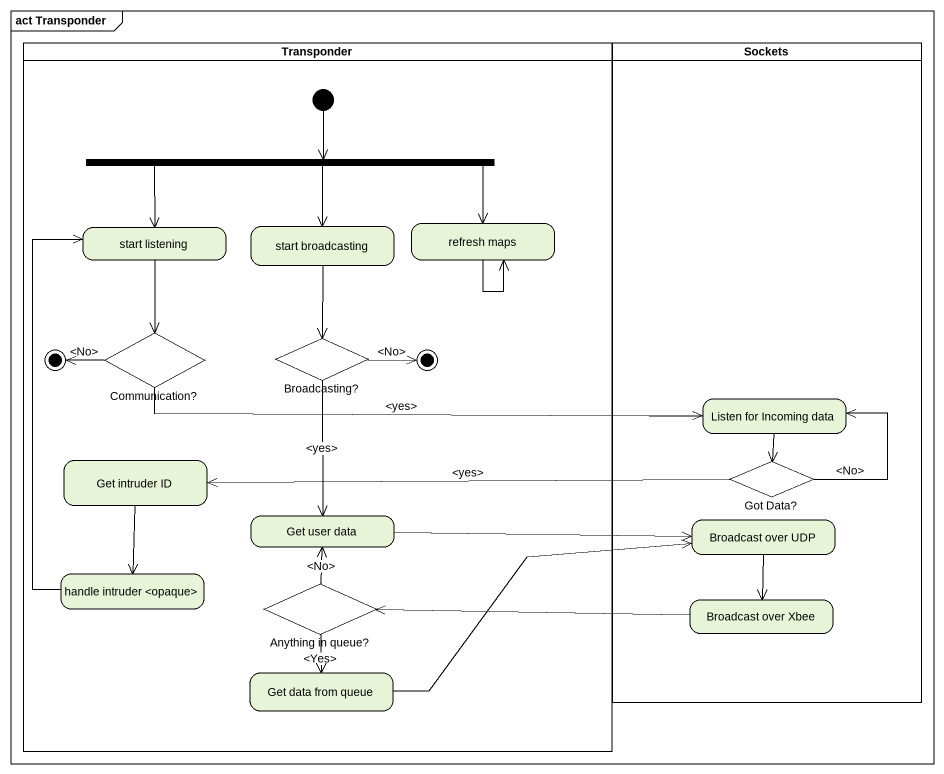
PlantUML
@startuml
mainframe act Transponder
hide empty description
state Transponder <<partition>> {
  state fork1 <<fork>>
  state "start listening" as start_listening
  state "start broadcasting" as start_broadcasting
  state "refresh maps" as refresh_maps
  state final1 <<end>>
  state "Communication?" as Communication <<choice>>
  state "Broadcasting?" as Broadcasting <<choice>>
  state final2 <<end>>
  state "Get intruder ID" as Get_intruder_ID
  state "Get user data" as Get_user_data
  state "handle intruder <opaque>" as handle_intruder_opaque
  state "Anything in queue?" as Anything_in_queue <<choice>>
  state "Get data from queue" as Get_data_from_queue
  [*] --> fork1
}
state Sockets <<partition>> {
  state "Listen for Incoming data" as Listen_for_Incoming_data
  state "Got Data?" as Got_Data <<choice>>
  state "Broadcast over UDP" as Broadcast_over_UDP
  state "Broadcast over Xbee" as Broadcast_over_Xbee
}
fork1 --> start_listening
fork1 --> start_broadcasting
fork1 -right-> refresh_maps
start_listening --> Communication
start_broadcasting --> Broadcasting
refresh_maps --> refresh_maps
Communication -left-> final1 : <No>
Communication -right-> Listen_for_Incoming_data : <yes>
Broadcasting -right-> final2 : <No>
Broadcasting --> Get_user_data : <yes>
Listen_for_Incoming_data --> Got_Data
Get_intruder_ID --> handle_intruder_opaque
Got_Data -up-> Listen_for_Incoming_data : <No>
Got_Data -left-> Get_intruder_ID : <yes>
Get_user_data -right-> Broadcast_over_UDP
Broadcast_over_UDP --> Broadcast_over_Xbee
handle_intruder_opaque -up-> start_listening
Anything_in_queue -up-> Get_user_data : <No>
Anything_in_queue --> Get_data_from_queue : <Yes>
Broadcast_over_Xbee -left-> Anything_in_queue
Get_data_from_queue -right-> Broadcast_over_UDP
@enduml
